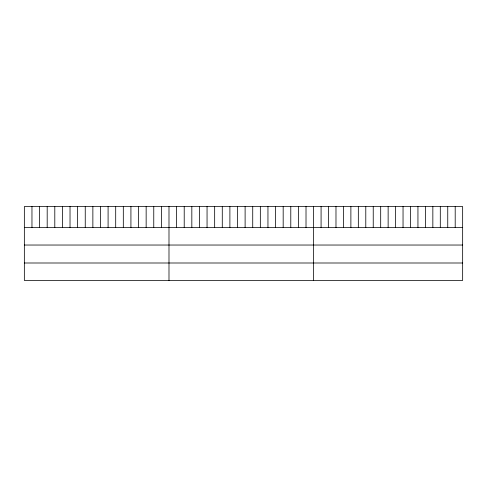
<?xml version="1.0" encoding="UTF-8"?>
<svg xmlns="http://www.w3.org/2000/svg" width="487" height="487" viewBox="0 0 487 487"><rect width="100%" height="100%" fill="white"/><g stroke="black" fill="none" stroke-linecap="round" stroke-linejoin="round"><path stroke-width="0.73" d="M462.65 227.593L462.65 280.439L24.35 280.439L24.35 206.561L462.65 206.561L462.65 227.593L24.35 227.593M24.35 245.034L462.65 245.034M24.35 262.998L462.65 262.998M455.199 206.561L455.199 227.593M447.748 206.561L447.748 227.593M440.297 206.561L440.297 227.593M432.846 206.561L432.846 227.593M425.394 206.561L425.394 227.593M417.943 206.561L417.943 227.593M410.492 206.561L410.492 227.593M403.041 206.561L403.041 227.593M395.59 206.561L395.59 227.593M388.139 206.561L388.139 227.593M380.688 206.561L380.688 227.593M373.237 206.561L373.237 227.593M365.786 206.561L365.786 227.593M358.335 206.561L358.335 227.593M350.883 206.561L350.883 227.593M343.432 206.561L343.432 227.593M335.981 206.561L335.981 227.593M328.53 206.561L328.53 227.593M321.079 206.561L321.079 227.593M313.628 206.561L313.628 280.439M306.013 206.561L306.013 227.593M298.403 206.561L298.403 227.593M290.788 206.561L290.788 227.593M283.178 206.561L283.178 227.593M275.563 206.561L275.563 227.593M267.953 206.561L267.953 227.593M260.338 206.561L260.338 227.593M252.729 206.561L252.729 227.593M245.113 206.561L245.113 227.593M237.504 206.561L237.504 227.593M229.888 206.561L229.888 227.593M222.279 206.561L222.279 227.593M214.664 206.561L214.664 227.593M207.054 206.561L207.054 227.593M199.439 206.561L199.439 227.593M191.829 206.561L191.829 227.593M184.214 206.561L184.214 227.593M176.604 206.561L176.604 227.593M168.989 206.561L168.989 280.439M161.374 206.561L161.374 227.593M153.764 206.561L153.764 227.593M146.149 206.561L146.149 227.593M138.539 206.561L138.539 227.593M130.924 206.561L130.924 227.593M123.314 206.561L123.314 227.593M115.699 206.561L115.699 227.593M108.09 206.561L108.09 227.593M100.474 206.561L100.474 227.593M92.865 206.561L92.865 227.593M85.249 206.561L85.249 227.593M77.64 206.561L77.64 227.593M70.025 206.561L70.025 227.593M62.415 206.561L62.415 227.593M54.8 206.561L54.8 227.593M47.19 206.561L47.19 227.593M39.575 206.561L39.575 227.593M31.965 206.561L31.965 227.593"/></g></svg>
